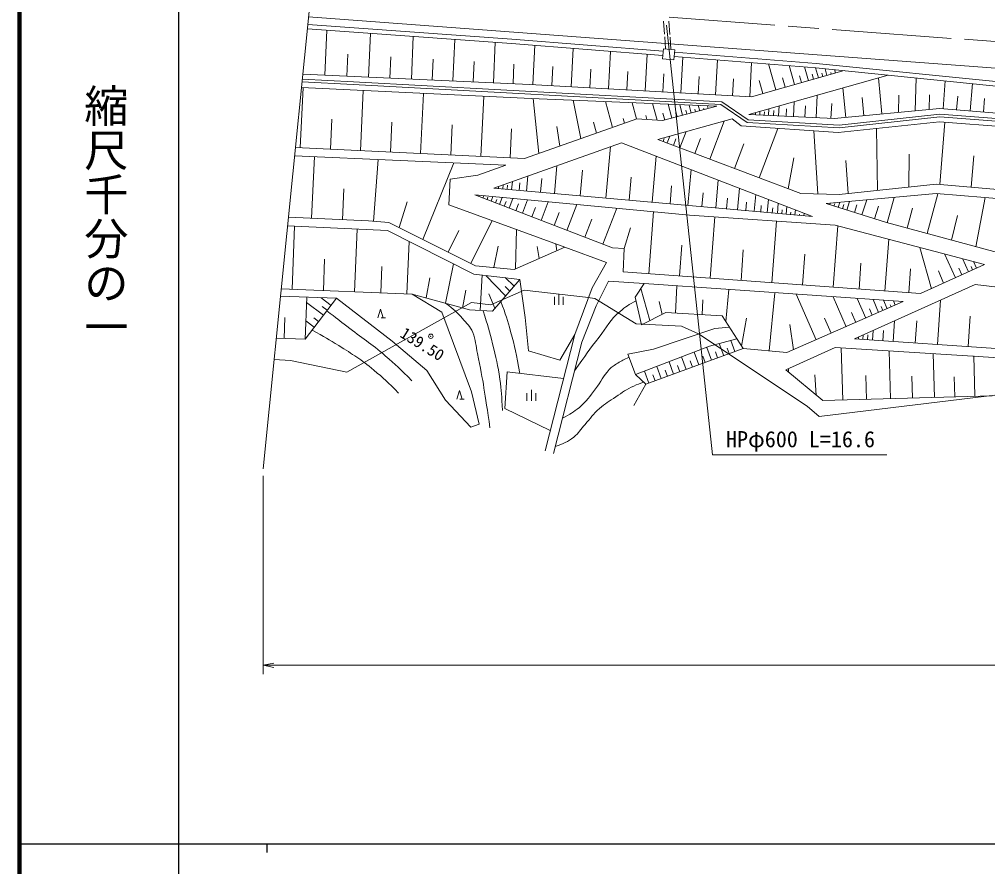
# Model space of a CAD drawing. Units: millimetres, scale not verified. Extents: x 40000 to 680000, y 20000 to 380000.
# Drawn here: x 40000 to 149566, y 202409 to 298285 of the extents above; entities that cross this region are included whole.
import ezdxf
from ezdxf.enums import TextEntityAlignment as Align

# ---------------------------------------------------------------- set-up
doc = ezdxf.new("R2010")
doc.units = ezdxf.units.MM
doc.header["$LTSCALE"] = 1000
doc.header["$PDMODE"] = 32
doc.header["$PDSIZE"] = 500
doc.linetypes.add('CHAIN', pattern=[18.5, 12, -1.5, 3.5, -1.5])
for name, color, linetype, lineweight in [('M-BGD', 7, 'Continuous', 13), ('M-BMK', 2, 'CHAIN', 13), ('M-BMK-ROW', 30, 'Continuous', 13), ('M-STR-HTXT', 7, 'Continuous', 13), ('M-STR-STRC', 7, 'Continuous', 13), ('M-TTL', 2, 'Continuous', 140), ('M-TTL-BAND', 7, 'Continuous', 25)]:
    doc.layers.add(name, color=color, linetype=linetype, lineweight=lineweight)
doc.styles.add('@ＭＳ ゴシック', font='')
doc.styles.add('ＭＳ ゴシック', font='')
doc.styles.get('@ＭＳ ゴシック').set_extended_font_data('@MS Gothic')
doc.styles.get('ＭＳ ゴシック').set_extended_font_data('MS Gothic')

msp = doc.modelspace()

# ---------------------------------------------------------------- linework, layer by layer
at = {"layer": 'M-BGD'}
for p, q in [((72962, 300942), (67578, 247409)), ((113002, 296596), (112895, 298092)), ((113605, 296571), (113499, 298067)), ((72587, 297214), (95697, 295559)), ((72637, 297712), (95735, 296057)), ((74557, 291959), (74785, 297057)), ((79522, 291738), (79743, 296702)), ((84355, 291522), (84571, 296356)), ((89062, 291312), (89272, 296019)), ((95735, 296057), (112848, 294690)), ((113120, 294946), (113023, 296297)), ((113725, 294892), (113627, 296271)), ((93646, 291108), (93850, 295691)), ((95697, 295559), (112804, 294192)), ((98090, 290906), (98338, 295348)), ((102428, 290664), (102670, 295002)), ((112771, 293825), (112873, 294968)), ((112873, 294968), (114162, 294852)), ((114162, 294852), (114059, 293709)), ((77039, 291848), (77150, 294330)), ((81938, 291630), (82046, 294047)), ((86709, 291417), (86814, 293770)), ((106664, 290427), (106900, 294663)), ((110801, 290196), (111032, 294333)), ((114059, 293709), (112771, 293825)), ((114094, 294089), (130129, 292807)), ((114138, 294587), (130174, 293305)), ((114841, 289971), (115066, 294011)), ((118786, 289751), (119006, 293696)), ((91354, 291210), (91456, 293502)), ((95868, 291009), (95967, 293231)), ((100259, 290785), (100380, 292954)), ((104546, 290546), (104664, 292664)), ((122639, 289535), (122854, 293388)), ((125581, 290302), (124753, 293237)), ((127723, 290906), (127118, 293048)), ((129285, 291347), (128844, 292910)), ((130425, 291669), (130104, 292809)), ((130129, 292807), (166726, 289093)), ((130174, 293305), (166791, 289589)), ((131388, 291941), (131173, 292701)), ((132350, 292212), (132243, 292593)), ((72015, 291523), (77793, 291215)), ((72070, 292070), (97779, 290923)), ((108732, 290312), (108848, 292380)), ((112821, 290084), (112933, 292104)), ((116813, 289861), (116923, 291833)), ((120713, 289643), (120820, 291570)), ((122560, 287536), (138296, 291978)), ((122829, 289525), (133313, 292484)), ((126652, 290604), (126350, 291675)), ((128504, 291127), (128283, 291908)), ((129855, 291508), (129694, 292078)), ((130907, 291805), (130799, 292185)), ((131869, 292077), (131815, 292267)), ((137612, 287580), (137221, 291675)), ((141375, 287940), (141477, 291655)), ((71782, 283748), (72110, 290560)), ((71919, 290569), (97905, 289322)), ((71985, 291224), (77777, 290915)), ((77777, 290915), (119370, 288660)), ((77793, 291215), (119470, 288955)), ((97779, 290923), (122829, 289525)), ((124113, 289887), (123699, 291355)), ((133518, 287188), (133197, 290539)), ((144515, 288178), (144769, 291321)), ((147595, 287929), (147844, 291009)), ((78595, 283420), (78922, 290233)), ((85408, 283092), (85736, 289906)), ((92222, 282764), (92550, 289579)), ((97905, 289322), (118921, 288457)), ((98767, 283103), (98146, 289312)), ((130160, 287161), (130286, 289717)), ((135565, 287384), (135369, 289431)), ((139494, 287760), (139517, 289726)), ((142945, 288090), (142992, 289740)), ((146055, 288053), (146180, 289593)), ((149105, 287807), (149226, 289316)), ((103527, 284795), (102648, 289126)), ((107100, 286065), (106307, 288976)), ((109837, 287038), (109344, 288851)), ((112161, 286876), (111649, 288756)), ((112790, 286830), (118921, 288457)), ((113829, 287106), (113400, 288684)), ((115055, 287431), (114729, 288629)), ((116022, 287687), (115777, 288586)), ((116988, 287944), (116825, 288543)), ((117472, 288072), (117432, 288215)), ((117955, 288200), (117873, 288500)), ((119370, 288660), (122365, 286613)), ((119470, 288955), (122465, 286908)), ((124782, 287426), (124819, 288173)), ((125908, 287371), (125963, 288497)), ((126756, 287329), (126798, 288177)), ((127604, 287287), (127688, 288983)), ((128882, 287224), (128945, 288502)), ((131841, 287078), (131924, 288759)), ((132190, 287061), (144160, 288206)), ((144160, 288206), (166553, 286399)), ((108469, 286551), (108327, 287073)), ((110998, 286960), (110877, 287406)), ((113022, 286892), (112813, 287659)), ((114442, 287268), (114284, 287851)), ((115538, 287559), (115419, 287996)), ((116505, 287816), (116426, 288106)), ((122560, 287536), (132190, 287061)), ((123284, 287500), (123294, 287706)), ((123783, 287475), (123803, 287887)), ((124282, 287451), (124301, 287824)), ((125345, 287398), (125372, 287961)), ((132759, 286303), (144138, 287560)), ((132767, 286002), (144143, 287259)), ((144138, 287560), (166518, 285839)), ((144143, 287259), (166489, 285541)), ((75188, 283584), (75352, 286990)), ((82001, 283256), (82165, 286663)), ((88815, 282928), (88979, 286335)), ((97147, 282527), (109854, 287044)), ((101154, 283951), (100802, 286161)), ((105297, 285424), (104968, 286634)), ((109854, 287044), (112790, 286830)), ((120669, 287024), (112231, 284707)), ((118133, 282469), (119751, 286772)), ((120669, 287024), (121685, 286220)), ((132656, 285480), (121685, 286220)), ((122365, 286613), (132767, 286002)), ((122465, 286908), (132759, 286303)), ((144136, 286681), (132656, 285480)), ((166449, 285000), (144136, 286681)), ((144151, 279590), (144731, 286636)), ((95530, 282605), (95689, 285913)), ((113302, 284300), (113595, 285081)), ((114746, 283753), (115437, 285587)), ((123722, 280351), (125841, 285939)), ((130367, 278526), (129890, 285666)), ((137110, 278929), (137006, 285935)), ((71235, 283775), (97147, 282527)), ((108150, 284332), (93700, 279192)), ((106375, 278060), (106895, 283885)), ((129757, 275973), (108150, 284332)), ((112231, 284707), (128422, 278569)), ((112835, 284478), (112951, 284785)), ((114024, 284027), (114298, 284749)), ((116439, 283111), (117082, 284805)), ((120928, 281410), (121987, 284204)), ((71143, 282850), (95036, 281777)), ((73057, 275785), (73394, 282749)), ((111598, 277594), (112064, 282817)), ((140651, 279302), (140700, 283046)), ((147699, 279298), (147991, 282846)), ((80064, 275430), (80604, 282425)), ((85672, 273372), (89162, 282041)), ((91890, 280659), (95036, 281777)), ((100550, 278580), (100831, 281728)), ((126985, 279114), (127654, 282618)), ((133769, 278577), (133502, 282300)), ((88732, 280201), (91890, 280659)), ((97402, 278861), (97554, 280562)), ((103462, 278320), (103722, 281233)), ((115655, 277232), (116017, 281288)), ((88587, 277308), (88732, 280201)), ((94705, 279102), (94746, 279564)), ((95203, 279057), (95244, 279517)), ((95701, 279013), (95783, 279932)), ((96551, 278937), (96627, 279788)), ((98976, 278721), (99116, 280295)), ((108986, 277827), (109220, 280439)), ((113626, 277413), (113807, 279441)), ((118805, 276951), (119086, 280101)), ((132774, 278473), (143724, 279626)), ((143724, 279626), (165910, 277778)), ((76561, 275615), (76731, 279119)), ((91535, 278422), (107111, 272430)), ((115845, 276143), (91535, 278422)), ((91993, 278246), (92043, 278375)), ((92460, 278066), (92559, 278326)), ((93700, 279192), (129757, 275973)), ((94207, 279146), (94227, 279377)), ((117230, 277091), (117370, 278667)), ((121252, 276732), (121470, 279179)), ((123152, 276563), (123321, 278463)), ((128422, 278569), (132774, 278473)), ((143731, 278577), (131280, 277445)), ((142718, 274037), (143938, 278560)), ((165832, 276732), (143731, 278577)), ((82969, 274720), (83870, 277655)), ((101732, 272504), (88587, 277308)), ((92926, 277887), (93027, 278147)), ((93393, 277707), (93594, 278229)), ((93860, 277527), (94010, 277919)), ((94326, 277348), (94628, 278132)), ((94871, 277138), (95081, 277683)), ((95416, 276929), (95835, 278019)), ((96174, 276637), (96465, 277395)), ((96931, 276346), (97514, 277861)), ((99038, 275536), (99848, 277642)), ((101967, 274409), (103094, 277338)), ((120028, 276842), (120137, 278065)), ((122202, 276648), (122286, 277598)), ((123889, 276497), (123955, 277235)), ((124627, 276431), (124759, 277907)), ((125773, 276329), (125876, 277475)), ((131280, 277445), (138106, 275281)), ((131693, 277314), (131748, 277487)), ((132170, 277163), (132261, 277450)), ((132646, 277011), (132828, 277585)), ((133141, 276855), (133298, 277349)), ((133636, 276698), (133950, 277687)), ((134490, 276427), (134760, 277281)), ((135343, 276157), (135884, 277863)), ((138195, 275257), (138974, 278144)), ((148248, 272546), (149269, 278115)), ((97984, 275941), (98390, 276994)), ((100502, 274972), (101066, 276437)), ((106040, 272842), (107606, 276915)), ((111230, 269504), (111746, 276527)), ((132309, 274986), (115845, 276143)), ((125200, 276380), (125251, 276953)), ((126271, 276284), (126310, 276714)), ((126769, 276240), (126846, 277099)), ((127267, 276195), (127293, 276482)), ((127765, 276151), (127817, 276724)), ((128263, 276107), (128276, 276250)), ((128761, 276062), (128787, 276349)), ((136769, 275705), (137221, 277130)), ((140457, 274647), (141067, 276908)), ((70445, 275912), (79519, 275472)), ((79519, 275472), (81817, 275294)), ((81817, 275294), (91625, 270404)), ((91101, 270666), (93514, 275507)), ((104003, 273626), (104787, 275662)), ((118180, 268994), (118689, 275943)), ((125150, 268483), (125662, 275453)), ((138106, 275281), (151677, 271621)), ((145483, 273291), (146164, 276095)), ((81654, 274377), (70345, 274921)), ((70860, 267747), (71147, 274882)), ((77940, 267462), (78224, 274542)), ((91421, 269470), (81654, 274377)), ((88528, 271948), (89734, 274375)), ((96124, 270058), (96237, 274512)), ((108434, 272364), (109136, 274694)), ((132088, 267974), (132597, 274911)), ((149219, 270559), (132309, 274986)), ((83863, 267225), (84101, 273148)), ((100815, 272104), (100718, 272874)), ((137942, 267544), (138372, 273399)), ((93676, 270209), (94183, 272621)), ((95971, 269992), (101732, 272504)), ((98824, 271236), (98593, 272594)), ((101732, 272504), (106434, 270786)), ((107111, 272430), (108434, 272364)), ((108434, 272364), (108308, 269718)), ((114705, 269249), (114960, 272723)), ((121665, 268738), (121921, 272224)), ((143212, 267809), (141882, 272480)), ((145914, 269046), (144677, 271748)), ((74400, 267605), (74542, 271144)), ((106434, 270786), (104813, 267919)), ((128619, 268228), (128873, 271697)), ((135015, 267759), (135230, 270686)), ((147401, 269726), (146720, 271213)), ((148310, 270143), (147970, 270886)), ((80901, 267344), (81020, 270305)), ((88208, 266157), (89127, 270623)), ((91625, 270404), (95971, 269992)), ((108308, 269718), (141986, 267247)), ((140636, 267346), (140834, 270040)), ((141986, 267247), (149219, 270559)), ((144563, 268427), (144022, 269833)), ((146657, 269386), (146317, 270129)), ((147856, 269935), (147685, 270306)), ((86046, 266756), (86440, 269048)), ((96625, 268863), (91421, 269470)), ((92137, 265334), (92354, 269361)), ((95008, 266985), (92791, 269310)), ((93522, 265259), (96625, 268863)), ((95973, 268105), (94957, 269057)), ((97241, 264567), (96625, 268863)), ((105258, 265883), (106652, 268664)), ((106652, 268664), (110685, 268377)), ((69629, 267796), (84441, 267201)), ((90152, 265618), (90535, 267638)), ((95490, 267545), (94953, 268069)), ((104813, 267919), (102864, 262614)), ((110685, 268377), (109688, 266856)), ((111360, 264197), (110334, 267842)), ((140024, 266342), (110685, 268377)), ((114228, 265038), (114403, 268119)), ((119927, 264104), (120276, 267712)), ((124861, 260758), (125477, 267351)), ((148154, 268266), (134496, 262127)), ((151307, 267914), (148154, 268266)), ((75876, 266718), (69543, 266948)), ((72335, 262083), (72528, 266840)), ((72342, 262083), (75876, 266718)), ((74411, 264797), (72504, 266251)), ((75269, 265922), (74144, 266781)), ((82180, 261854), (75876, 266718)), ((84441, 267201), (90945, 265398)), ((87809, 265145), (84441, 267201)), ((93812, 265596), (93114, 267220)), ((100535, 265994), (100535, 266869)), ((101035, 265994), (101035, 267244)), ((101535, 265994), (101535, 266869)), ((109688, 266856), (110390, 263704)), ((112735, 264895), (112401, 266367)), ((117249, 264866), (117344, 266535)), ((126840, 260573), (140024, 266342)), ((130171, 262030), (127917, 267182)), ((133553, 263511), (132073, 266893)), ((135775, 264483), (134803, 266704)), ((137234, 265121), (136595, 266580)), ((138191, 265540), (137772, 266498)), ((139108, 265941), (138898, 266420)), ((143893, 261485), (144236, 266505)), ((74840, 265360), (74277, 265789)), ((80572, 264503), (80872, 265503)), ((80872, 265503), (81172, 264503)), ((90945, 265398), (93522, 265259)), ((103649, 261772), (105258, 265883)), ((136504, 264802), (136185, 265531)), ((137712, 265330), (137503, 265809)), ((138650, 265740), (138545, 265980)), ((69957, 262180), (70054, 264558)), ((73375, 263437), (72420, 264166)), ((73866, 264082), (73303, 264511)), ((81422, 264503), (80922, 264503)), ((91151, 256123), (87809, 265145)), ((97609, 260778), (97241, 264567)), ((110390, 263704), (113137, 265100)), ((113137, 265100), (119518, 264737)), ((121906, 261033), (119518, 264737)), ((121720, 261321), (122262, 264457)), ((131862, 262770), (131122, 264462)), ((134664, 263997), (134178, 265107)), ((138873, 261828), (139033, 264166)), ((141383, 261656), (141555, 264166)), ((147346, 261249), (147582, 264701)), ((111739, 260950), (118699, 263289)), ((118699, 263289), (120346, 263454)), ((127595, 260903), (127194, 263757)), ((136535, 261988), (136609, 263077)), ((137704, 261908), (137784, 263077)), ((69067, 262216), (72342, 262083)), ((102864, 262614), (99485, 249475)), ((102864, 262614), (101158, 259726)), ((121187, 262148), (118111, 261290)), ((120967, 260689), (120502, 261957)), ((134496, 262127), (151051, 260996)), ((134947, 262096), (134963, 262337)), ((135446, 262062), (135480, 262570)), ((135990, 262025), (136028, 262570)), ((86113, 258547), (82180, 261854)), ((101158, 259726), (97609, 260778)), ((100428, 249141), (103649, 261772)), ((108860, 260390), (111739, 260950)), ((118111, 261290), (109704, 258101)), ((110900, 256995), (121906, 261033)), ((118330, 259721), (117798, 261171)), ((119699, 260224), (119197, 261593)), ((120333, 260456), (120100, 261090)), ((121906, 261033), (126840, 260573)), ((132313, 261146), (126745, 258644)), ((132313, 261146), (150855, 260001)), ((133162, 255209), (132996, 261105)), ((138579, 255362), (138427, 260779)), ((108860, 260390), (109704, 258101)), ((115446, 258663), (114925, 260081)), ((116880, 259189), (116354, 260623)), ((117605, 259455), (117339, 260180)), ((119015, 259972), (118763, 260657)), ((143556, 255502), (143416, 260479)), ((148129, 255631), (148000, 260203)), ((112624, 257627), (112115, 259015)), ((113326, 257885), (113068, 258586)), ((114027, 258142), (113512, 259545)), ((114737, 258402), (114476, 259112)), ((116163, 258926), (115900, 259643)), ((126745, 258644), (130912, 255146)), ((127048, 258390), (127023, 258769)), ((88225, 255185), (86113, 258547)), ((95212, 258393), (94915, 254239)), ((101583, 257633), (95212, 258393)), ((109704, 258101), (110900, 256995)), ((111236, 257118), (110732, 258491)), ((111930, 257372), (111675, 258066)), ((130172, 255767), (130025, 258044)), ((135871, 255286), (135795, 257994)), ((141068, 255432), (140998, 257920)), ((145842, 255566), (145778, 257852)), ((109537, 254607), (110900, 256995)), ((89492, 255297), (89792, 256297)), ((89792, 256297), (90092, 255297)), ((90342, 255297), (89842, 255297)), ((92020, 252475), (91151, 256123)), ((97436, 255115), (97436, 255990)), ((97936, 255115), (97936, 256365)), ((98436, 255115), (98436, 255990)), ((130912, 255146), (150079, 255685)), ((91079, 252126), (88225, 255185)), ((94915, 254239), (100071, 251751)), ((92020, 252475), (91079, 252126))]:
    msp.add_line(p, q, dxfattribs=at)
for points, knots in [([(94479, 266370), (95057, 264785), (95210, 264317), (95592, 262974), (96112, 261149), (96209, 260482), (96621, 258225)], [0, 0, 0, 0, 1, 1, 1, 2, 2, 2, 2]), ([(109778, 266452), (108926, 265991), (108634, 265779), (107976, 265245), (106829, 264314), (106497, 263476), (105590, 262310), (104461, 260859), (104116, 260353), (102817, 258507)], [0, 0, 0, 0, 1, 1, 1, 2, 2, 2, 3, 3, 3, 3]), ([(74804, 265313), (75909, 264455), (76187, 264241), (77073, 263554), (78765, 262245), (79794, 261612), (81408, 260209), (82622, 259154), (83033, 258770), (84415, 257395)], [0, 0, 0, 0, 1, 1, 1, 2, 2, 2, 3, 3, 3, 3]), ([(88271, 266140), (89171, 265415), (89485, 265186), (90129, 264444), (90632, 263864), (91003, 263573), (91297, 262863), (91665, 261973), (91634, 261398), (91836, 260456), (92531, 257202), (92642, 256094), (93253, 252055)], [0, 0, 0, 0, 1, 1, 1, 2, 2, 2, 3, 3, 3, 4, 4, 4, 4]), ([(92492, 265315), (93038, 263542), (93189, 263046), (93551, 261569), (93931, 260019), (94156, 259149), (94371, 257568), (94557, 256198), (94589, 255701), (94663, 254039)], [0, 0, 0, 0, 1, 1, 1, 2, 2, 2, 3, 3, 3, 3]), ([(73134, 263123), (74582, 262330), (74986, 262093), (76137, 261374), (77741, 260372), (78649, 259806), (80104, 258598), (81253, 257645), (81651, 257270), (82905, 255998)], [0, 0, 0, 0, 1, 1, 1, 2, 2, 2, 3, 3, 3, 3]), ([(108987, 260044), (108385, 259777), (108187, 259695), (107719, 259392), (107317, 259132), (107076, 258994), (106744, 258647), (106025, 257898), (105848, 257296), (105201, 256484), (104521, 255630), (104216, 255063), (103371, 254372), (102685, 253811), (102357, 253620), (101453, 253160)], [0, 0, 0, 0, 1, 1, 1, 2, 2, 2, 3, 3, 3, 4, 4, 4, 5, 5, 5, 5]), ([(110657, 257219), (110123, 257051), (109958, 256980), (109524, 256790), (108674, 256420), (108258, 256088), (107487, 255574), (106746, 255079), (106295, 254841), (105635, 254242), (104935, 253607), (104638, 253154), (104006, 252452), (103504, 251893), (103308, 251492), (102727, 251017), (102019, 250437), (101598, 250311), (100636, 249958)], [0, 0, 0, 0, 1, 1, 1, 2, 2, 2, 3, 3, 3, 4, 4, 4, 5, 5, 5, 6, 6, 6, 6])]:
    msp.add_open_spline(points, degree=3, knots=knots, dxfattribs=at)
msp.add_point((86558, 262422), dxfattribs=at)
at = {"layer": 'M-BMK'}
for p, q in [((113524, 298518), (133469, 297030)), ((133469, 297030), (153414, 295543))]:
    msp.add_line(p, q, dxfattribs=at)
at = {"layer": 'M-BMK-ROW'}
msp.add_lwpolyline([(68826, 259811), (70690, 259688), (77059, 258348), (91165, 266230), (93352, 265970), (97135, 267631), (104060, 266840), (105100, 266686), (109792, 263843), (114915, 263556), (116833, 262708), (129141, 254530), (130493, 253336), (150665, 255784), (161717, 260610), (164793, 262301), (166302, 263568), (169628, 264969), (174221, 265997), (178128, 266884), (179890, 267255), (197843, 266690)], dxfattribs=at)
at = {"layer": 'M-STR-HTXT'}
for p, q in [((113209, 297610), (118437, 249013)), ((118437, 249013), (138162, 249013)), ((67578, 246616), (67578, 224192)), ((67578, 225192), (68778, 225442)), ((67578, 225192), (68778, 224942))]:
    msp.add_line(p, q, dxfattribs=at)
msp.add_lwpolyline([(67578, 225192), (233888, 225192), (425310, 268696), (440023, 227759)], dxfattribs=at)
at = {"layer": 'M-STR-STRC'}
msp.add_line((72722, 298553), (166936, 291526), dxfattribs=at)
at = {"layer": 'M-TTL'}
msp.add_line((40000, 380000), (40000, 20000), dxfattribs=at)
at = {"layer": 'M-TTL-BAND'}
for p, q in [((58000, 370000), (58000, 20000)), ((40000, 205000), (579000, 205000)), ((68000, 205000), (68000, 204000))]:
    msp.add_line(p, q, dxfattribs=at)

# ---------------------------------------------------------------- texts
at = {"layer": 'M-BGD', "style": 'ＭＳ ゴシック'}
msp.add_text('139.50', height=1320, rotation=328.012, dxfattribs=at).set_placement((83320, 262969), align=Align.MIDDLE_LEFT)
at = {"layer": 'M-STR-HTXT', "style": 'ＭＳ ゴシック'}
msp.add_text('HPφ600 L=16.6', height=1833, dxfattribs=at).set_placement((119960, 249313), align=Align.BOTTOM_LEFT)
at = {"layer": 'M-TTL-BAND', "style": '@ＭＳ ゴシック'}
msp.add_text('縮尺千分の一', height=3666, rotation=270, dxfattribs=at).set_placement((49777, 261030), align=Align.MIDDLE_RIGHT)

doc.saveas('drawing.dxf')
